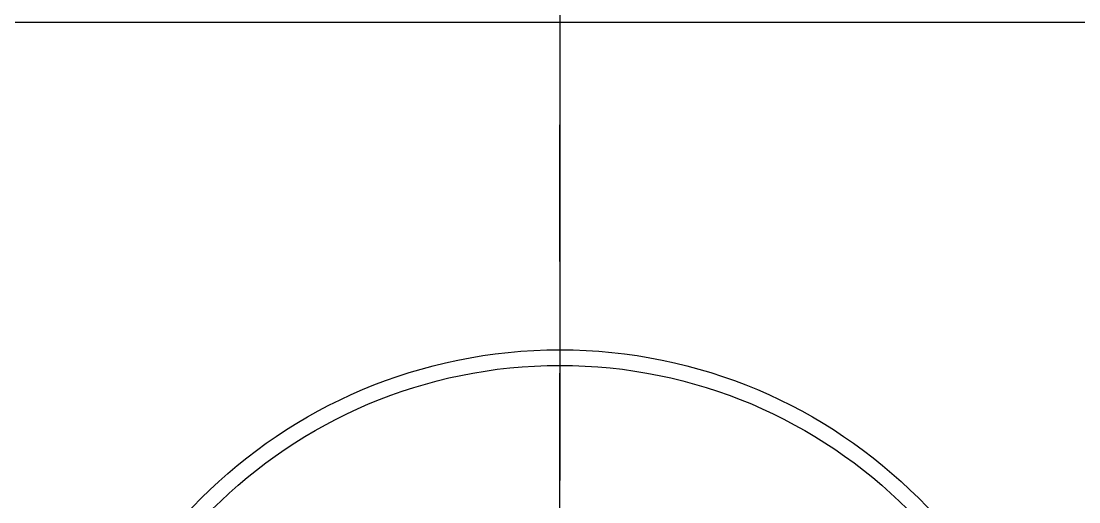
# Model space of a CAD drawing. Extents: x 1919 to 2339, y -1533 to -939.
# Drawn here: x 2091.28 to 2104.83, y -1377.53 to -1371.37 of the extents above; entities that cross this region are included whole.
import ezdxf

# ---------------------------------------------------------------- set-up
doc = ezdxf.new("R2010")
doc.units = 0
doc.header["$LTSCALE"] = 7
doc.header["$MEASUREMENT"] = 0
doc.linetypes.add('CENTER', pattern=[2, 1.25, -0.25, 0.25, -0.25])
for name, color, linetype in [('CEN', 1, 'CENTER'), ('CL', 1, 'CENTER'), ('DWG', 7, 'CONTINUOUS')]:
    doc.layers.add(name, color=color, linetype=linetype)

msp = doc.modelspace()

# ---------------------------------------------------------------- linework, layer by layer
at = {"layer": 'CEN'}
for p, q in [((2098.18, -1398.945), (2098.18, -1366.023)), ((2098.18, -1377.479), (2098.18, -1375.879))]:
    msp.add_line(p, q, dxfattribs=at)
at = {"layer": 'CL', "color": 1, "linetype": 'CENTER'}
msp.add_line((2098.18, -1172.504), (2098.18, -1416.952), dxfattribs=at)
msp.add_spline([(2098.18, -1416.952), (2100.984, -1432.484), (2130.026, -1423.891), (2127.916, -1358.228), (2107.86, -1285.062), (2107.586, -1282.708)], degree=3, dxfattribs=at)
at = {"layer": 'DWG', "linetype": 'Continuous'}
msp.add_line((1989.98, -1371.379), (2111.18, -1371.379), dxfattribs=at)
at = {"layer": 'DWG'}
for radius in [6.5, 6.3]:
    msp.add_circle((2098.18, -1382.079), radius, dxfattribs=at)

doc.saveas('drawing.dxf')
